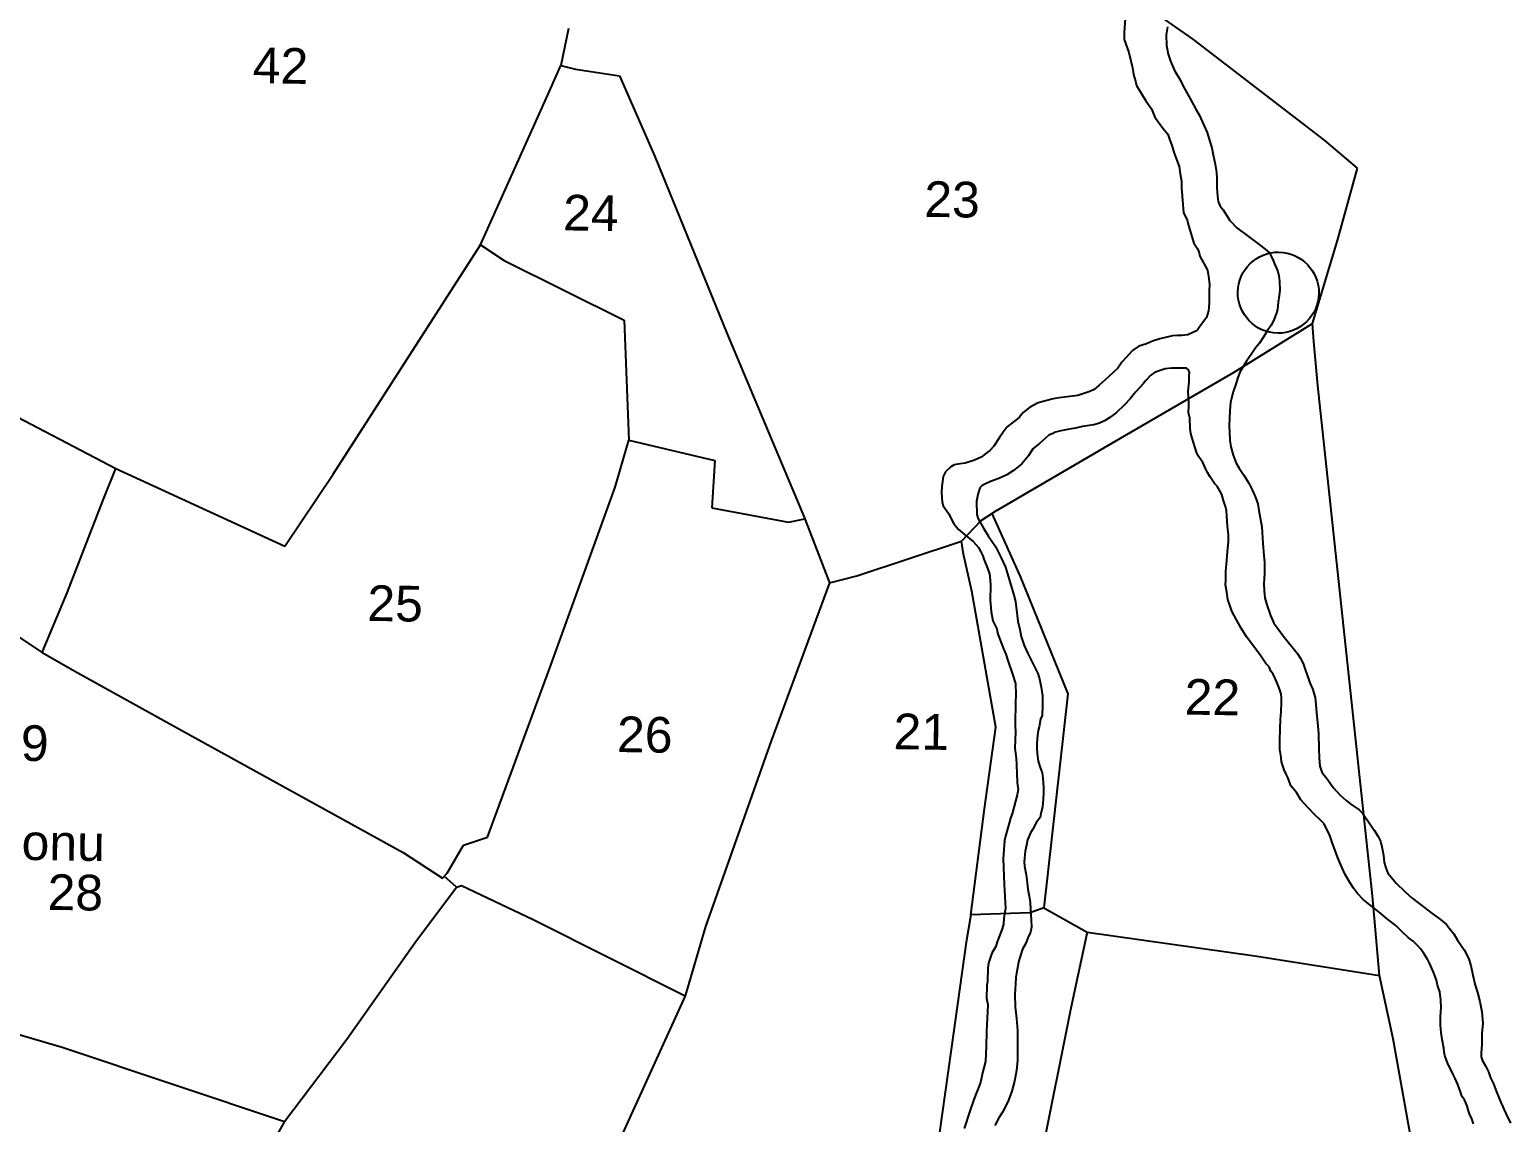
# Model space of a CAD drawing. Header units: inches. Extents: x 341797 to 347342, y 1572885 to 1580736.
# Drawn here: x 344553.1 to 344863.7, y 1576198.8 to 1576428.1 of the extents above; entities that cross this region are included whole.
import ezdxf

# ---------------------------------------------------------------- set-up
doc = ezdxf.new("R2010")
doc.units = ezdxf.units.IN
doc.header["$MEASUREMENT"] = 0
for name, color, linetype in [('PLAT NOS', 6, 'Continuous'), ('PLATS', 6, 'Continuous'), ('STREAMS', 131, 'Continuous')]:
    doc.layers.add(name, color=color, linetype=linetype)
doc.styles.get("Standard").update_dxf_attribs({"font": 'arial.ttf'})

msp = doc.modelspace()

# ---------------------------------------------------------------- linework, layer by layer
at = {"layer": 'PLATS', "color": 0}
for p, q in [((344797.24, 1576425.98), (344773.84, 1576442.49)), ((344666.17, 1576428.3), (344664.55, 1576420.56)), ((344824.72, 1576404.86), (344797.24, 1576425.98)), ((344662.19, 1576415.15), (344664.55, 1576420.56)), ((344664.55, 1576420.56), (344667.65, 1576419.75)), ((344667.65, 1576419.75), (344676.84, 1576418.35)), ((344676.84, 1576418.35), (344684.25, 1576401.43)), ((344647.73, 1576382.91), (344662.19, 1576415.15)), ((344831.67, 1576398.99), (344824.72, 1576404.86)), ((344684.25, 1576401.43), (344699.39, 1576364.4)), ((344827.48, 1576383.84), (344831.67, 1576398.99)), ((344616.84, 1576334.77), (344647.73, 1576382.91)), ((344647.73, 1576382.91), (344652.65, 1576379.59)), ((344822.22, 1576366.42), (344827.48, 1576383.84)), ((344652.65, 1576379.59), (344677.87, 1576367.11)), ((344677.87, 1576367.11), (344678.85, 1576341.93)), ((344805.77, 1576356.17), (344822.22, 1576366.42)), ((344822.5, 1576362.6), (344822.22, 1576366.42)), ((344699.39, 1576364.4), (344715.58, 1576325.78)), ((344823.33, 1576353.37), (344822.5, 1576362.6)), ((344535.79, 1576354.56), (344571.21, 1576336)), ((344781.92, 1576342.34), (344805.77, 1576356.17)), ((344831.64, 1576275.66), (344823.33, 1576353.37)), ((344675.96, 1576332.04), (344678.85, 1576341.93)), ((344678.85, 1576341.93), (344696.84, 1576337.67)), ((344755.74, 1576327.04), (344781.92, 1576342.34)), ((344568.67, 1576329.57), (344571.21, 1576336)), ((344571.21, 1576336), (344606.69, 1576319.69)), ((344606.69, 1576319.69), (344616.84, 1576334.77)), ((344696.84, 1576337.67), (344696.21, 1576327.73)), ((344662.2, 1576293.97), (344675.96, 1576332.04)), ((344561.01, 1576309.86), (344568.67, 1576329.57)), ((344696.21, 1576327.73), (344712.31, 1576324.74)), ((344712.31, 1576324.74), (344715.73, 1576325.4)), ((344715.58, 1576325.78), (344720.92, 1576311.97)), ((344752.74, 1576325.05), (344755.74, 1576327.04)), ((344754.96, 1576326.52), (344760.94, 1576313.3)), ((344748.57, 1576320.76), (344752.74, 1576325.05)), ((344726.65, 1576313.43), (344748.57, 1576320.76)), ((344749, 1576317.98), (344748.57, 1576320.76)), ((344750.76, 1576310.27), (344749, 1576317.98)), ((344720.92, 1576311.97), (344726.65, 1576313.43)), ((344760.94, 1576313.3), (344770.93, 1576288.67)), ((344555.77, 1576297.4), (344561.01, 1576309.86)), ((344720.92, 1576311.97), (344708.68, 1576278.82)), ((344755.82, 1576281.7), (344750.76, 1576310.27)), ((344546.56, 1576303.45), (344555.77, 1576297.4)), ((344555.77, 1576297.4), (344563.23, 1576293.12)), ((344563.23, 1576293.12), (344585.86, 1576280.59)), ((344649.2, 1576258.59), (344662.2, 1576293.97)), ((344770.93, 1576288.67), (344765.84, 1576243.78)), ((344585.86, 1576280.59), (344631.52, 1576255.4)), ((344708.68, 1576278.82), (344694.93, 1576239.85)), ((344753.46, 1576264.6), (344755.82, 1576281.7)), ((344834.8, 1576246.3), (344831.64, 1576275.66)), ((344750.57, 1576242.32), (344753.46, 1576264.6)), ((344644.17, 1576256.92), (344649.2, 1576258.59)), ((344631.52, 1576255.4), (344639.71, 1576249.99)), ((344640.7, 1576251.09), (344644.17, 1576256.92)), ((344639.71, 1576249.99), (344640.7, 1576251.09)), ((344633.95, 1576236.42), (344642.65, 1576248.12)), ((344642.65, 1576248.12), (344640.09, 1576250.42)), ((344642.65, 1576248.12), (344643.76, 1576248.5)), ((344643.76, 1576248.5), (344658.77, 1576241.36)), ((344836.28, 1576229.62), (344834.8, 1576246.3)), ((344750.57, 1576242.32), (344749.59, 1576236.61)), ((344763.03, 1576242.78), (344750.57, 1576242.32)), ((344765.84, 1576243.78), (344763.03, 1576242.78)), ((344765.84, 1576243.78), (344774.93, 1576238.7)), ((344658.77, 1576241.36), (344690.67, 1576225.34)), ((344694.93, 1576239.85), (344690.67, 1576225.34)), ((344774.93, 1576238.7), (344771.52, 1576222.72)), ((344774.93, 1576238.7), (344810.1, 1576233.72)), ((344619.7, 1576216.25), (344633.95, 1576236.42)), ((344749.59, 1576236.61), (344746.43, 1576214.07)), ((344495.64, 1576233.43), (344560, 1576214.56)), ((344810.1, 1576233.72), (344836.28, 1576229.62)), ((344839.12, 1576216.29), (344836.28, 1576229.62)), ((344690.67, 1576225.34), (344676.86, 1576195.05)), ((344771.52, 1576222.72), (344765.11, 1576190.81)), ((344560, 1576214.56), (344606.57, 1576198.96)), ((344606.57, 1576198.96), (344619.7, 1576216.25)), ((344746.43, 1576214.07), (344741.88, 1576181.67)), ((344846.76, 1576173.85), (344839.12, 1576216.29)), ((344606.57, 1576198.96), (344595.76, 1576179.73))]:
    msp.add_line(p, q, dxfattribs=at)
msp.add_ellipse((344815.06, 1576372.87), major_axis=(6.01, 6.01), ratio=1, start_param=5.482714247226943, end_param=11.76589955440653, dxfattribs=at)
at = {"layer": 'STREAMS'}
for p, q in [((344782.98, 1576431.33), (344782.71, 1576427.54)), ((344791.83, 1576428.65), (344791.51, 1576426.98)), ((344782.71, 1576427.54), (344782.74, 1576425.99)), ((344782.74, 1576425.99), (344783.68, 1576423.29)), ((344791.51, 1576426.98), (344791.58, 1576424.71)), ((344791.58, 1576424.71), (344791.98, 1576422.9)), ((344783.68, 1576423.29), (344784.46, 1576420.07)), ((344791.98, 1576422.9), (344792.41, 1576421.48)), ((344784.46, 1576420.07), (344784.7, 1576418.62)), ((344784.7, 1576418.62), (344785.09, 1576417.22)), ((344792.41, 1576421.48), (344793.26, 1576419.48)), ((344793.26, 1576419.48), (344794.45, 1576417.52)), ((344785.09, 1576417.22), (344785.28, 1576416.34)), ((344785.28, 1576416.34), (344787.25, 1576413.14)), ((344794.45, 1576417.52), (344795.12, 1576416.23)), ((344795.12, 1576416.23), (344796.36, 1576413.98)), ((344787.25, 1576413.14), (344788.47, 1576411.42)), ((344796.36, 1576413.98), (344797.76, 1576411.38)), ((344788.47, 1576411.42), (344789.17, 1576409.71)), ((344789.17, 1576409.71), (344790.84, 1576407.41)), ((344797.76, 1576411.38), (344798.49, 1576410.06)), ((344798.49, 1576410.06), (344799.44, 1576408)), ((344790.84, 1576407.41), (344791.9, 1576406.15)), ((344791.9, 1576406.15), (344792.2, 1576405.11)), ((344799.44, 1576408), (344800.11, 1576406.45)), ((344800.11, 1576406.45), (344800.72, 1576404.61)), ((344792.2, 1576405.11), (344792.75, 1576403.76)), ((344792.75, 1576403.76), (344793.24, 1576402.15)), ((344800.72, 1576404.61), (344801.11, 1576403.23)), ((344801.11, 1576403.23), (344801.42, 1576401.79)), ((344793.24, 1576402.15), (344794.23, 1576399.34)), ((344801.42, 1576401.79), (344801.82, 1576399.85)), ((344801.82, 1576399.85), (344802.12, 1576398.06)), ((344794.23, 1576399.34), (344794.47, 1576397.78)), ((344794.47, 1576397.78), (344794.76, 1576396.28)), ((344802.12, 1576398.06), (344802.14, 1576396.87)), ((344802.14, 1576396.87), (344802.14, 1576394.93)), ((344794.76, 1576396.28), (344794.73, 1576394.89)), ((344794.73, 1576394.89), (344795.17, 1576389.65)), ((344802.14, 1576394.93), (344802.32, 1576393.11)), ((344802.32, 1576393.11), (344802.42, 1576392.03)), ((344802.42, 1576392.03), (344802.85, 1576391.05)), ((344802.85, 1576391.05), (344803.48, 1576390.28)), ((344795.17, 1576389.65), (344795.92, 1576388.14)), ((344795.92, 1576388.14), (344796.22, 1576386.95)), ((344803.48, 1576390.28), (344804.92, 1576388.04)), ((344804.92, 1576388.04), (344806.37, 1576386.5)), ((344796.22, 1576386.95), (344797.35, 1576383.26)), ((344806.37, 1576386.5), (344808.82, 1576384.65)), ((344808.82, 1576384.65), (344811.05, 1576383)), ((344797.35, 1576383.26), (344798.16, 1576382.01)), ((344798.16, 1576382.01), (344798.46, 1576381.17)), ((344811.05, 1576383), (344812.27, 1576381.98)), ((344812.27, 1576381.98), (344813.18, 1576381.21)), ((344798.46, 1576381.17), (344798.6, 1576380.5)), ((344798.6, 1576380.5), (344800.22, 1576377.62)), ((344813.18, 1576381.21), (344813.59, 1576380.53)), ((344813.59, 1576380.53), (344813.99, 1576379.59)), ((344813.99, 1576379.59), (344814.29, 1576378.92)), ((344814.29, 1576378.92), (344814.61, 1576378.17)), ((344814.61, 1576378.17), (344814.94, 1576377.3)), ((344800.22, 1576377.62), (344800.4, 1576376.28)), ((344800.4, 1576376.28), (344800.59, 1576374.67)), ((344814.94, 1576377.3), (344815.16, 1576376.42)), ((344815.16, 1576376.42), (344815.31, 1576375.3)), ((344815.31, 1576375.3), (344815.34, 1576373.33)), ((344800.56, 1576373.28), (344800.54, 1576371.78)), ((344800.59, 1576374.67), (344800.56, 1576373.28)), ((344815.26, 1576372.31), (344815.06, 1576370.85)), ((344815.34, 1576373.33), (344815.26, 1576372.31)), ((344800.4, 1576369.05), (344800.01, 1576367.69)), ((344800.46, 1576369.77), (344800.4, 1576369.05)), ((344800.53, 1576370.8), (344800.46, 1576369.77)), ((344800.54, 1576371.78), (344800.53, 1576370.8)), ((344814.89, 1576369.37), (344814.58, 1576368.44)), ((344815.06, 1576370.85), (344814.89, 1576369.37)), ((344798.58, 1576365.75), (344798.05, 1576364.93)), ((344799.22, 1576366.62), (344798.58, 1576365.75)), ((344800.01, 1576367.69), (344799.22, 1576366.62)), ((344813.56, 1576366.02), (344812.82, 1576364.93)), ((344814.08, 1576366.99), (344813.56, 1576366.02)), ((344814.58, 1576368.44), (344814.08, 1576366.99)), ((344788.65, 1576362.71), (344787.43, 1576362.12)), ((344790.18, 1576363.21), (344788.65, 1576362.71)), ((344792.86, 1576363.82), (344790.18, 1576363.21)), ((344793.92, 1576363.88), (344792.86, 1576363.82)), ((344794.82, 1576363.9), (344793.92, 1576363.88)), ((344796.1, 1576364.03), (344794.82, 1576363.9)), ((344798.05, 1576364.93), (344796.1, 1576364.03)), ((344812.01, 1576363.71), (344811.13, 1576362.31)), ((344812.82, 1576364.93), (344812.01, 1576363.71)), ((344784.5, 1576360.75), (344783.15, 1576359.28)), ((344785.77, 1576361.67), (344784.5, 1576360.75)), ((344787.43, 1576362.12), (344785.77, 1576361.67)), ((344809.53, 1576360.12), (344808.39, 1576358.5)), ((344810.32, 1576361.34), (344809.53, 1576360.12)), ((344811.13, 1576362.31), (344810.32, 1576361.34)), ((344781.42, 1576357.05), (344778.68, 1576354.5)), ((344782.21, 1576358.32), (344781.42, 1576357.05)), ((344783.15, 1576359.28), (344782.21, 1576358.32)), ((344790.3, 1576356.51), (344789.09, 1576356.14)), ((344791.32, 1576356.91), (344790.3, 1576356.51)), ((344792.63, 1576357), (344791.32, 1576356.91)), ((344793.81, 1576357.02), (344792.63, 1576357)), ((344794.71, 1576357.03), (344793.81, 1576357.02)), ((344795.83, 1576357.01), (344794.71, 1576357.03)), ((344796.19, 1576356.7), (344795.83, 1576357.01)), ((344796.44, 1576356.15), (344796.19, 1576356.7)), ((344807.81, 1576357.6), (344806.98, 1576356.18)), ((344808.39, 1576358.5), (344807.81, 1576357.6)), ((344777.49, 1576353.43), (344776.43, 1576352.56)), ((344778.68, 1576354.5), (344777.49, 1576353.43)), ((344786.69, 1576353.75), (344785.1, 1576351.99)), ((344787.3, 1576354.46), (344786.69, 1576353.75)), ((344788.33, 1576355.57), (344787.3, 1576354.46)), ((344789.09, 1576356.14), (344788.33, 1576355.57)), ((344796.14, 1576352.07), (344796.34, 1576354.2)), ((344796.34, 1576354.2), (344796.36, 1576355.44)), ((344796.36, 1576355.44), (344796.44, 1576356.15)), ((344806.12, 1576353.64), (344805.61, 1576352.05)), ((344806.49, 1576354.85), (344806.12, 1576353.64)), ((344806.98, 1576356.18), (344806.49, 1576354.85)), ((344767.82, 1576350.6), (344764.69, 1576349.79)), ((344769.07, 1576350.82), (344767.82, 1576350.6)), ((344770.24, 1576350.96), (344769.07, 1576350.82)), ((344772.98, 1576351.28), (344770.24, 1576350.96)), ((344775.54, 1576352.17), (344772.98, 1576351.28)), ((344776.43, 1576352.56), (344775.54, 1576352.17)), ((344783.96, 1576350.62), (344782.72, 1576349.3)), ((344785.1, 1576351.99), (344783.96, 1576350.62)), ((344796.3, 1576349.93), (344796.14, 1576352.07)), ((344805.61, 1576352.05), (344805.05, 1576349.93)), ((344761.56, 1576347.74), (344760.7, 1576346.71)), ((344762.86, 1576348.81), (344761.56, 1576347.74)), ((344764.69, 1576349.79), (344762.86, 1576348.81)), ((344781.1, 1576347.75), (344779.74, 1576346.71)), ((344782.72, 1576349.3), (344781.1, 1576347.75)), ((344796.24, 1576347.7), (344796.28, 1576349.07)), ((344796.47, 1576346.51), (344796.24, 1576347.7)), ((344796.28, 1576349.07), (344796.3, 1576349.93)), ((344804.88, 1576348.08), (344804.81, 1576346.64)), ((344805.05, 1576349.93), (344804.88, 1576348.08)), ((344758.16, 1576344.69), (344757.34, 1576343.61)), ((344760.7, 1576346.71), (344758.16, 1576344.69)), ((344770.83, 1576344.16), (344769.42, 1576343.85)), ((344772.5, 1576344.47), (344770.83, 1576344.16)), ((344773.96, 1576344.78), (344772.5, 1576344.47)), ((344776.37, 1576345.15), (344773.96, 1576344.78)), ((344777.56, 1576345.5), (344776.37, 1576345.15)), ((344778.74, 1576346.07), (344777.56, 1576345.5)), ((344779.74, 1576346.71), (344778.74, 1576346.07)), ((344796.55, 1576344.35), (344796.47, 1576346.51)), ((344796.74, 1576343.3), (344796.55, 1576344.35)), ((344804.81, 1576346.64), (344804.76, 1576344.86)), ((344804.76, 1576344.86), (344804.84, 1576343.54)), ((344756.6, 1576342.5), (344755.36, 1576340.66)), ((344757.34, 1576343.61), (344756.6, 1576342.5)), ((344765.01, 1576341.26), (344763.59, 1576340.13)), ((344766.91, 1576342.95), (344765.01, 1576341.26)), ((344767.74, 1576343.35), (344766.91, 1576342.95)), ((344768.06, 1576343.54), (344767.74, 1576343.35)), ((344769.42, 1576343.85), (344768.06, 1576343.54)), ((344796.97, 1576342.32), (344796.74, 1576343.3)), ((344797.91, 1576339.44), (344796.97, 1576342.32)), ((344804.84, 1576343.54), (344804.88, 1576341.92)), ((344804.88, 1576341.92), (344805.12, 1576340.53)), ((344752.75, 1576338.37), (344751.33, 1576337.7)), ((344753.73, 1576339.16), (344752.75, 1576338.37)), ((344754.58, 1576339.79), (344753.73, 1576339.16)), ((344755.36, 1576340.66), (344754.58, 1576339.79)), ((344762.66, 1576338.62), (344761.24, 1576336.96)), ((344763.59, 1576340.13), (344762.66, 1576338.62)), ((344798.26, 1576338.62), (344797.91, 1576339.44)), ((344799.19, 1576337.27), (344798.26, 1576338.62)), ((344805.12, 1576340.53), (344805.6, 1576338.78)), ((344805.6, 1576338.78), (344806.24, 1576337.11)), ((344745.24, 1576335.29), (344744.74, 1576334.3)), ((344746.39, 1576336.32), (344745.24, 1576335.29)), ((344747.04, 1576336.72), (344746.39, 1576336.32)), ((344748.33, 1576336.94), (344747.04, 1576336.72)), ((344749.38, 1576337.12), (344748.33, 1576336.94)), ((344751.33, 1576337.7), (344749.38, 1576337.12)), ((344758.11, 1576334.65), (344756.45, 1576333.85)), ((344759.48, 1576335.58), (344758.11, 1576334.65)), ((344761.24, 1576336.96), (344759.48, 1576335.58)), ((344799.78, 1576336.01), (344799.19, 1576337.27)), ((344800.18, 1576335.15), (344799.78, 1576336.01)), ((344800.67, 1576334.31), (344800.18, 1576335.15)), ((344806.24, 1576337.11), (344806.82, 1576336.02)), ((344806.82, 1576336.02), (344807.84, 1576334.6)), ((344744.51, 1576332.2), (344744.41, 1576330.95)), ((344744.74, 1576334.3), (344744.51, 1576332.2)), ((344752.47, 1576331.94), (344752.04, 1576330.49)), ((344752.93, 1576332.38), (344752.47, 1576331.94)), ((344753.47, 1576332.66), (344752.93, 1576332.38)), ((344754.71, 1576333.22), (344753.47, 1576332.66)), ((344756.45, 1576333.85), (344754.71, 1576333.22)), ((344801.68, 1576332.82), (344800.67, 1576334.31)), ((344802.21, 1576332.25), (344801.68, 1576332.82)), ((344802.76, 1576331.29), (344802.21, 1576332.25)), ((344807.84, 1576334.6), (344808.87, 1576332.92)), ((344808.87, 1576332.92), (344809.55, 1576331.52)), ((344809.55, 1576331.52), (344810.21, 1576330.07)), ((344744.41, 1576330.95), (344744.58, 1576328.86)), ((344744.58, 1576328.86), (344744.73, 1576328.17)), ((344752.04, 1576330.49), (344751.73, 1576329.06)), ((344751.73, 1576329.06), (344751.81, 1576326.3)), ((344803.19, 1576330.55), (344802.76, 1576331.29)), ((344803.54, 1576329.23), (344803.19, 1576330.55)), ((344803.96, 1576328), (344803.54, 1576329.23)), ((344810.21, 1576330.07), (344810.74, 1576328.58)), ((344810.74, 1576328.58), (344810.94, 1576327.19)), ((344744.73, 1576328.17), (344745.96, 1576326.5)), ((344745.96, 1576326.5), (344746.35, 1576325.57)), ((344746.35, 1576325.57), (344746.93, 1576324.51)), ((344751.81, 1576326.3), (344752.08, 1576325.43)), ((344752.08, 1576325.43), (344753.23, 1576323.47)), ((344804.18, 1576327.18), (344803.96, 1576328)), ((344804.28, 1576326.06), (344804.18, 1576327.18)), ((344804.42, 1576323.86), (344804.28, 1576326.06)), ((344810.94, 1576327.19), (344811.26, 1576325.65)), ((344811.26, 1576325.65), (344811.62, 1576323.76)), ((344746.93, 1576324.51), (344747.92, 1576323.28)), ((344747.92, 1576323.28), (344749.24, 1576322.1)), ((344753.23, 1576323.47), (344754.18, 1576321.82)), ((344804.64, 1576322.08), (344804.42, 1576323.86)), ((344811.62, 1576323.76), (344811.7, 1576322.55)), ((344811.7, 1576322.55), (344811.82, 1576320.32)), ((344749.24, 1576322.1), (344751.03, 1576320.66)), ((344751.03, 1576320.66), (344752.16, 1576319.37)), ((344752.16, 1576319.37), (344752.67, 1576318.52)), ((344754.18, 1576321.82), (344755.73, 1576319.59)), ((344755.73, 1576319.59), (344756.75, 1576317.48)), ((344804.38, 1576318.49), (344804.58, 1576320.64)), ((344804.58, 1576320.64), (344804.64, 1576322.08)), ((344811.82, 1576320.32), (344812.05, 1576317.64)), ((344752.67, 1576318.52), (344753.08, 1576317.66)), ((344753.08, 1576317.66), (344753.32, 1576316.96)), ((344753.32, 1576316.96), (344754.07, 1576315.08)), ((344756.75, 1576317.48), (344757.84, 1576315.26)), ((344804.17, 1576315.85), (344804.38, 1576318.49)), ((344812.05, 1576317.64), (344812.13, 1576316.32)), ((344812.13, 1576316.32), (344812.14, 1576314)), ((344754.07, 1576315.08), (344754.5, 1576313.87)), ((344754.5, 1576313.87), (344754.65, 1576312.55)), ((344757.84, 1576315.26), (344758.82, 1576311.99)), ((344804.03, 1576312.51), (344804.08, 1576314.42)), ((344804.08, 1576314.42), (344804.17, 1576315.85)), ((344812.14, 1576314), (344812.03, 1576311.75)), ((344754.66, 1576311.48), (344754.64, 1576308.25)), ((344754.65, 1576312.55), (344754.66, 1576311.48)), ((344758.82, 1576311.99), (344759.6, 1576309.39)), ((344804.01, 1576311.55), (344804.03, 1576312.51)), ((344804.23, 1576310), (344804.01, 1576311.55)), ((344804.47, 1576308.47), (344804.23, 1576310)), ((344812.03, 1576311.75), (344812.08, 1576310.31)), ((344812.08, 1576310.31), (344812.24, 1576308.87)), ((344754.64, 1576308.25), (344754.76, 1576306.83)), ((344754.76, 1576306.83), (344754.8, 1576305.88)), ((344759.6, 1576309.39), (344759.91, 1576308.06)), ((344759.91, 1576308.06), (344760.41, 1576303.97)), ((344804.93, 1576307.06), (344804.47, 1576308.47)), ((344805.34, 1576306.06), (344804.93, 1576307.06)), ((344812.24, 1576308.87), (344812.65, 1576307.34)), ((344812.65, 1576307.34), (344813.39, 1576305.16)), ((344754.8, 1576305.88), (344755.2, 1576304)), ((344755.2, 1576304), (344756, 1576302.31)), ((344760.41, 1576303.97), (344760.87, 1576302.23)), ((344806.32, 1576304.22), (344805.34, 1576306.06)), ((344807.25, 1576302.48), (344806.32, 1576304.22)), ((344813.39, 1576305.16), (344814.14, 1576303.53)), ((344756, 1576302.31), (344756.16, 1576301.41)), ((344756.16, 1576301.41), (344757.41, 1576298.14)), ((344760.87, 1576302.23), (344761.13, 1576300.73)), ((344761.13, 1576300.73), (344761.75, 1576298.85)), ((344808.39, 1576300.67), (344807.25, 1576302.48)), ((344809.68, 1576298.94), (344808.39, 1576300.67)), ((344814.14, 1576303.53), (344814.93, 1576302.44)), ((344814.93, 1576302.44), (344816.04, 1576300.9)), ((344816.04, 1576300.9), (344817.2, 1576299.47)), ((344757.41, 1576298.14), (344757.91, 1576297.01)), ((344761.75, 1576298.85), (344762.54, 1576297.13)), ((344811.32, 1576296.71), (344809.68, 1576298.94)), ((344817.2, 1576299.47), (344818.16, 1576298.3)), ((344818.16, 1576298.3), (344818.99, 1576297.25)), ((344757.91, 1576297.01), (344758.29, 1576295.71)), ((344758.29, 1576295.71), (344759.27, 1576292.82)), ((344762.54, 1576297.13), (344763.66, 1576294.91)), ((344763.66, 1576294.91), (344764.6, 1576293)), ((344812.46, 1576295.05), (344811.32, 1576296.71)), ((344813.14, 1576294.34), (344812.46, 1576295.05)), ((344813.51, 1576293.47), (344813.14, 1576294.34)), ((344818.99, 1576297.25), (344819.66, 1576296.22)), ((344819.66, 1576296.22), (344820.3, 1576295.03)), ((344820.3, 1576295.03), (344820.78, 1576293.56)), ((344759.27, 1576292.82), (344759.92, 1576290.87)), ((344764.6, 1576293), (344764.97, 1576291.82)), ((344764.97, 1576291.82), (344765.33, 1576290.12)), ((344813.95, 1576292.81), (344813.51, 1576293.47)), ((344814.45, 1576291.81), (344813.95, 1576292.81)), ((344815.05, 1576290.46), (344814.45, 1576291.81)), ((344820.78, 1576293.56), (344821.31, 1576292.05)), ((344821.31, 1576292.05), (344821.7, 1576291)), ((344760.02, 1576288.51), (344759.9, 1576286.94)), ((344759.92, 1576290.87), (344760.02, 1576288.51)), ((344765.33, 1576290.12), (344765.61, 1576288.31)), ((344765.61, 1576288.31), (344765.6, 1576286.17)), ((344815.4, 1576289.56), (344815.05, 1576290.46)), ((344815.62, 1576288.6), (344815.4, 1576289.56)), ((344815.7, 1576287.92), (344815.62, 1576288.6)), ((344821.7, 1576291), (344822.3, 1576289.62)), ((344822.3, 1576289.62), (344822.49, 1576288.82)), ((344822.49, 1576288.82), (344822.77, 1576287.94)), ((344759.91, 1576285.28), (344759.85, 1576284.03)), ((344759.9, 1576286.94), (344759.91, 1576285.28)), ((344765.6, 1576286.17), (344765.49, 1576284.15)), ((344815.54, 1576283.28), (344815.63, 1576285.01)), ((344815.63, 1576285.01), (344815.71, 1576286.83)), ((344815.71, 1576286.83), (344815.7, 1576287.92)), ((344822.77, 1576287.94), (344822.91, 1576286.46)), ((344822.91, 1576286.46), (344823.09, 1576284.68)), ((344759.85, 1576284.03), (344759.86, 1576282.09)), ((344759.86, 1576282.09), (344759.9, 1576280.65)), ((344765.15, 1576283.4), (344764.92, 1576281.74)), ((344765.49, 1576284.15), (344765.15, 1576283.4)), ((344815.45, 1576281.34), (344815.54, 1576283.28)), ((344823.09, 1576284.68), (344823.3, 1576282.68)), ((344823.3, 1576282.68), (344823.5, 1576280.37)), ((344759.9, 1576280.65), (344759.82, 1576277.33)), ((344764.56, 1576279.98), (344764.41, 1576278.32)), ((344764.7, 1576280.98), (344764.56, 1576279.98)), ((344764.92, 1576281.74), (344764.7, 1576280.98)), ((344815.36, 1576279.01), (344815.45, 1576281.34)), ((344815.39, 1576277.04), (344815.36, 1576279.01)), ((344823.5, 1576280.37), (344823.55, 1576277.22)), ((344759.82, 1576277.33), (344760.07, 1576275.23)), ((344764.41, 1576278.32), (344764.42, 1576277.32)), ((344764.42, 1576277.32), (344764.45, 1576276.09)), ((344764.45, 1576276.09), (344764.66, 1576274.6)), ((344815.63, 1576275.31), (344815.39, 1576277.04)), ((344823.55, 1576277.22), (344823.6, 1576275.28)), ((344760.07, 1576275.23), (344760.14, 1576273.82)), ((344760.14, 1576273.82), (344760.3, 1576270.11)), ((344764.66, 1576274.6), (344765.1, 1576273.24)), ((344765.1, 1576273.24), (344765.49, 1576272.11)), ((344815.74, 1576274.4), (344815.63, 1576275.31)), ((344816.25, 1576272.78), (344815.74, 1576274.4)), ((344816.68, 1576271.85), (344816.25, 1576272.78)), ((344823.6, 1576275.28), (344823.75, 1576273.52)), ((344823.75, 1576273.52), (344824.19, 1576272.27)), ((344760.3, 1576270.11), (344760.47, 1576268.61)), ((344765.49, 1576272.11), (344765.65, 1576270.97)), ((344765.65, 1576270.97), (344765.81, 1576269.15)), ((344817.15, 1576270.97), (344816.68, 1576271.85)), ((344817.69, 1576269.4), (344817.15, 1576270.97)), ((344818.87, 1576267.98), (344817.69, 1576269.4)), ((344824.19, 1576272.27), (344825.41, 1576270.64)), ((344825.41, 1576270.64), (344826.56, 1576269.02)), ((344760.29, 1576267.48), (344759.23, 1576263.54)), ((344760.47, 1576268.61), (344760.29, 1576267.48)), ((344765.72, 1576266.62), (344765.56, 1576264.98)), ((344765.79, 1576267.98), (344765.72, 1576266.62)), ((344765.81, 1576269.15), (344765.79, 1576267.98)), ((344819.77, 1576266.48), (344818.87, 1576267.98)), ((344821.3, 1576264.78), (344819.77, 1576266.48)), ((344826.56, 1576269.02), (344828.01, 1576267.44)), ((344828.01, 1576267.44), (344829.29, 1576266.31)), ((344829.29, 1576266.31), (344830.27, 1576265.58)), ((344759.23, 1576263.54), (344758.88, 1576262.58)), ((344765.23, 1576263.53), (344765.07, 1576262.74)), ((344765.56, 1576264.98), (344765.23, 1576263.53)), ((344822.71, 1576263.32), (344821.3, 1576264.78)), ((344823.86, 1576262.26), (344822.71, 1576263.32)), ((344830.27, 1576265.58), (344832.01, 1576264.39)), ((344832.01, 1576264.39), (344832.68, 1576263.63)), ((344832.68, 1576263.63), (344833.95, 1576261.81)), ((344758.63, 1576261.53), (344757.82, 1576258.85)), ((344758.88, 1576262.58), (344758.63, 1576261.53)), ((344763.55, 1576260.27), (344763.07, 1576259.51)), ((344764.34, 1576261.79), (344763.55, 1576260.27)), ((344765.07, 1576262.74), (344764.34, 1576261.79)), ((344824.65, 1576261.41), (344823.86, 1576262.26)), ((344825.23, 1576260.24), (344824.65, 1576261.41)), ((344825.73, 1576259.34), (344825.23, 1576260.24)), ((344833.95, 1576261.81), (344835.18, 1576260.07)), ((344757.63, 1576257.89), (344757.35, 1576254.17)), ((344757.82, 1576258.85), (344757.63, 1576257.89)), ((344762.44, 1576258.06), (344762.22, 1576256.96)), ((344762.7, 1576258.7), (344762.44, 1576258.06)), ((344763.07, 1576259.51), (344762.7, 1576258.7)), ((344825.99, 1576258.58), (344825.73, 1576259.34)), ((344826.44, 1576257.32), (344825.99, 1576258.58)), ((344826.96, 1576255.82), (344826.44, 1576257.32)), ((344835.18, 1576260.07), (344836.02, 1576258.74)), ((344836.02, 1576258.74), (344836.46, 1576257.81)), ((344836.46, 1576257.81), (344836.74, 1576256.58)), ((344757.35, 1576254.17), (344757.39, 1576252.28)), ((344761.99, 1576255.71), (344761.75, 1576253.46)), ((344762.22, 1576256.96), (344761.99, 1576255.71)), ((344827.56, 1576254.28), (344826.96, 1576255.82)), ((344828.37, 1576252.36), (344827.56, 1576254.28)), ((344836.74, 1576256.58), (344837.09, 1576254.87)), ((344837.09, 1576254.87), (344837.27, 1576253.31)), ((344757.39, 1576252.28), (344757.56, 1576248.66)), ((344761.75, 1576253.46), (344761.82, 1576252.54)), ((344761.82, 1576252.54), (344762.15, 1576250.74)), ((344829.08, 1576250.79), (344828.37, 1576252.36)), ((344830.07, 1576249.09), (344829.08, 1576250.79)), ((344837.27, 1576253.31), (344837.6, 1576252.21)), ((344837.6, 1576252.21), (344838.06, 1576251.1)), ((344838.06, 1576251.1), (344838.77, 1576250.15)), ((344757.56, 1576248.66), (344757.6, 1576247.44)), ((344762.15, 1576250.74), (344762.35, 1576249.03)), ((344762.35, 1576249.03), (344762.51, 1576247.74)), ((344762.51, 1576247.74), (344762.82, 1576246.27)), ((344830.84, 1576247.94), (344830.07, 1576249.09)), ((344831.65, 1576246.79), (344830.84, 1576247.94)), ((344838.77, 1576250.15), (344839.75, 1576248.97)), ((344839.75, 1576248.97), (344841.69, 1576247.13)), ((344757.6, 1576247.44), (344757.85, 1576243.68)), ((344762.82, 1576246.27), (344763.03, 1576244.96)), ((344763.03, 1576244.96), (344763.09, 1576243.55)), ((344832.84, 1576245.56), (344831.65, 1576246.79)), ((344834.27, 1576244.43), (344832.84, 1576245.56)), ((344841.69, 1576247.13), (344843.16, 1576245.85)), ((344843.16, 1576245.85), (344845.52, 1576244.02)), ((344757.51, 1576241.56), (344757.39, 1576240.34)), ((344757.64, 1576242.51), (344757.51, 1576241.56)), ((344757.85, 1576243.68), (344757.64, 1576242.51)), ((344763.09, 1576243.55), (344763.23, 1576241.3)), ((344836.17, 1576242.93), (344834.27, 1576244.43)), ((344837.99, 1576241.41), (344836.17, 1576242.93)), ((344845.52, 1576244.02), (344847.33, 1576242.63)), ((344847.33, 1576242.63), (344849.07, 1576241.32)), ((344757.13, 1576239.4), (344756.1, 1576236.63)), ((344757.39, 1576240.34), (344757.13, 1576239.4)), ((344763.09, 1576238.66), (344762.54, 1576237.51)), ((344763.29, 1576239.77), (344763.09, 1576238.66)), ((344763.23, 1576241.3), (344763.29, 1576239.77)), ((344839.7, 1576240.06), (344837.99, 1576241.41)), ((344841.05, 1576238.73), (344839.7, 1576240.06)), ((344842.39, 1576237.5), (344841.05, 1576238.73)), ((344849.07, 1576241.32), (344850.34, 1576240.27)), ((344850.34, 1576240.27), (344850.99, 1576239.48)), ((344850.99, 1576239.48), (344851.86, 1576238.35)), ((344851.86, 1576238.35), (344852.64, 1576237.03)), ((344755.81, 1576235.69), (344754.96, 1576234.3)), ((344756.1, 1576236.63), (344755.81, 1576235.69)), ((344761.9, 1576235.99), (344761.43, 1576235.1)), ((344762.22, 1576236.75), (344761.9, 1576235.99)), ((344762.54, 1576237.51), (344762.22, 1576236.75)), ((344843.33, 1576236.82), (344842.39, 1576237.5)), ((344844.16, 1576235.94), (344843.33, 1576236.82)), ((344844.96, 1576235.1), (344844.16, 1576235.94)), ((344852.64, 1576237.03), (344854.06, 1576235)), ((344754.24, 1576232.19), (344754.12, 1576231.17)), ((344754.96, 1576234.3), (344754.24, 1576232.19)), ((344760.59, 1576232.5), (344760.43, 1576231.58)), ((344760.97, 1576233.83), (344760.59, 1576232.5)), ((344761.43, 1576235.1), (344760.97, 1576233.83)), ((344845.58, 1576234.19), (344844.96, 1576235.1)), ((344846.39, 1576232.87), (344845.58, 1576234.19)), ((344846.79, 1576232.17), (344846.39, 1576232.87)), ((344847.64, 1576230.31), (344846.79, 1576232.17)), ((344854.06, 1576235), (344854.97, 1576233.27)), ((344854.97, 1576233.27), (344855.42, 1576231.67)), ((344754.12, 1576231.17), (344754.03, 1576228.42)), ((344760, 1576229.15), (344759.93, 1576227.88)), ((344760.17, 1576230.12), (344760, 1576229.15)), ((344760.43, 1576231.58), (344760.17, 1576230.12)), ((344848.23, 1576228.65), (344847.64, 1576230.31)), ((344855.42, 1576231.67), (344855.85, 1576229.64)), ((344855.85, 1576229.64), (344856.35, 1576227.56)), ((344753.95, 1576227.5), (344753.87, 1576224.85)), ((344754.03, 1576228.42), (344753.95, 1576227.5)), ((344759.93, 1576227.88), (344759.8, 1576225.59)), ((344848.47, 1576227.59), (344848.23, 1576228.65)), ((344848.93, 1576226.19), (344848.47, 1576227.59)), ((344849.11, 1576224.41), (344848.93, 1576226.19)), ((344856.35, 1576227.56), (344856.85, 1576226)), ((344856.85, 1576226), (344857.34, 1576224.11)), ((344753.87, 1576224.85), (344754.13, 1576223.43)), ((344754.13, 1576223.43), (344753.88, 1576217.77)), ((344759.8, 1576225.59), (344759.83, 1576223.04)), ((344759.83, 1576223.04), (344760.16, 1576220.58)), ((344849.04, 1576220.98), (344849.18, 1576222.88)), ((344849.18, 1576222.88), (344849.11, 1576224.41)), ((344857.34, 1576224.11), (344857.76, 1576221.96)), ((344760.16, 1576220.58), (344760.32, 1576218.04)), ((344849.1, 1576219.17), (344849.04, 1576220.98)), ((344857.76, 1576221.96), (344857.98, 1576219.62)), ((344753.88, 1576217.77), (344753.77, 1576214.74)), ((344760.32, 1576218.04), (344760.35, 1576215.16)), ((344849.2, 1576217.61), (344849.1, 1576219.17)), ((344849.41, 1576216.14), (344849.2, 1576217.61)), ((344857.75, 1576217.43), (344857.71, 1576215.13)), ((344857.98, 1576219.62), (344857.75, 1576217.43)), ((344753.77, 1576214.74), (344753.65, 1576211.54)), ((344760.35, 1576215.16), (344760.34, 1576211.81)), ((344849.76, 1576214.33), (344849.41, 1576216.14)), ((344849.84, 1576213.52), (344849.76, 1576214.33)), ((344850, 1576212.83), (344849.84, 1576213.52)), ((344857.71, 1576215.13), (344857.63, 1576213.3)), ((344753.65, 1576211.54), (344753.02, 1576209.15)), ((344760.34, 1576211.81), (344760.13, 1576209.69)), ((344850.36, 1576211.81), (344850, 1576212.83)), ((344850.74, 1576210.77), (344850.36, 1576211.81)), ((344851.27, 1576209.9), (344850.74, 1576210.77)), ((344857.63, 1576213.3), (344857.59, 1576212.56)), ((344857.59, 1576212.56), (344857.86, 1576211.7)), ((344857.86, 1576211.7), (344858.5, 1576210.63)), ((344858.5, 1576210.63), (344859.11, 1576209.37)), ((344753.02, 1576209.15), (344752.61, 1576207.14)), ((344759.69, 1576207.45), (344759.16, 1576205.33)), ((344760.13, 1576209.69), (344759.69, 1576207.45)), ((344851.72, 1576208.82), (344851.27, 1576209.9)), ((344852.16, 1576208), (344851.72, 1576208.82)), ((344852.69, 1576206.72), (344852.16, 1576208)), ((344859.11, 1576209.37), (344859.59, 1576208.16)), ((344859.59, 1576208.16), (344860.18, 1576206.85)), ((344752.61, 1576207.14), (344751.16, 1576203.56)), ((344759.16, 1576205.33), (344758.48, 1576203.46)), ((344853.08, 1576205.74), (344852.69, 1576206.72)), ((344853.28, 1576205.16), (344853.08, 1576205.74)), ((344853.5, 1576204.52), (344853.28, 1576205.16)), ((344853.72, 1576204.09), (344853.5, 1576204.52)), ((344860.18, 1576206.85), (344860.84, 1576205.21)), ((344860.84, 1576205.21), (344861.81, 1576202.78)), ((344750.43, 1576201.37), (344749.15, 1576197.48)), ((344751.16, 1576203.56), (344750.43, 1576201.37)), ((344757.33, 1576201.13), (344756.47, 1576199.73)), ((344758.48, 1576203.46), (344757.33, 1576201.13)), ((344854.1, 1576203.5), (344853.72, 1576204.09)), ((344854.38, 1576202.88), (344854.1, 1576203.5)), ((344854.65, 1576202.2), (344854.38, 1576202.88)), ((344854.97, 1576201.23), (344854.65, 1576202.2)), ((344855.17, 1576200.59), (344854.97, 1576201.23)), ((344861.81, 1576202.78), (344862.78, 1576200.65)), ((344756.47, 1576199.73), (344755.58, 1576198.13)), ((344855.68, 1576199.49), (344855.17, 1576200.59)), ((344856, 1576198.51), (344855.68, 1576199.49)), ((344862.78, 1576200.65), (344863.73, 1576198.59))]:
    msp.add_line(p, q, dxfattribs=at)

# ---------------------------------------------------------------- texts
at = {"layer": 'PLAT NOS', "color": 0, "oblique": 360}
for s, p in [('42', (344599.9, 1576416.84)), ('29', (344545.45, 1576274.74)), ('21', (344734.3, 1576277.1))]:
    msp.add_text(s, height=7.488, rotation=359.1364, dxfattribs=at).set_placement(p)
at = {"layer": 'PLAT NOS', "color": 0}
for s, p in [('23', (344740.76, 1576388.79)), ('24', (344665, 1576385.95)), ('25', (344623.94, 1576304.01)), ('22', (344795.37, 1576284.35)), ('26', (344676.31, 1576276.49)), ('Turupu Velugonu', (344488.63, 1576254.82)), ('28', (344556.87, 1576243.38))]:
    msp.add_text(s, height=7.488, rotation=359.1364, dxfattribs=at).set_placement(p)

doc.saveas('drawing.dxf')
